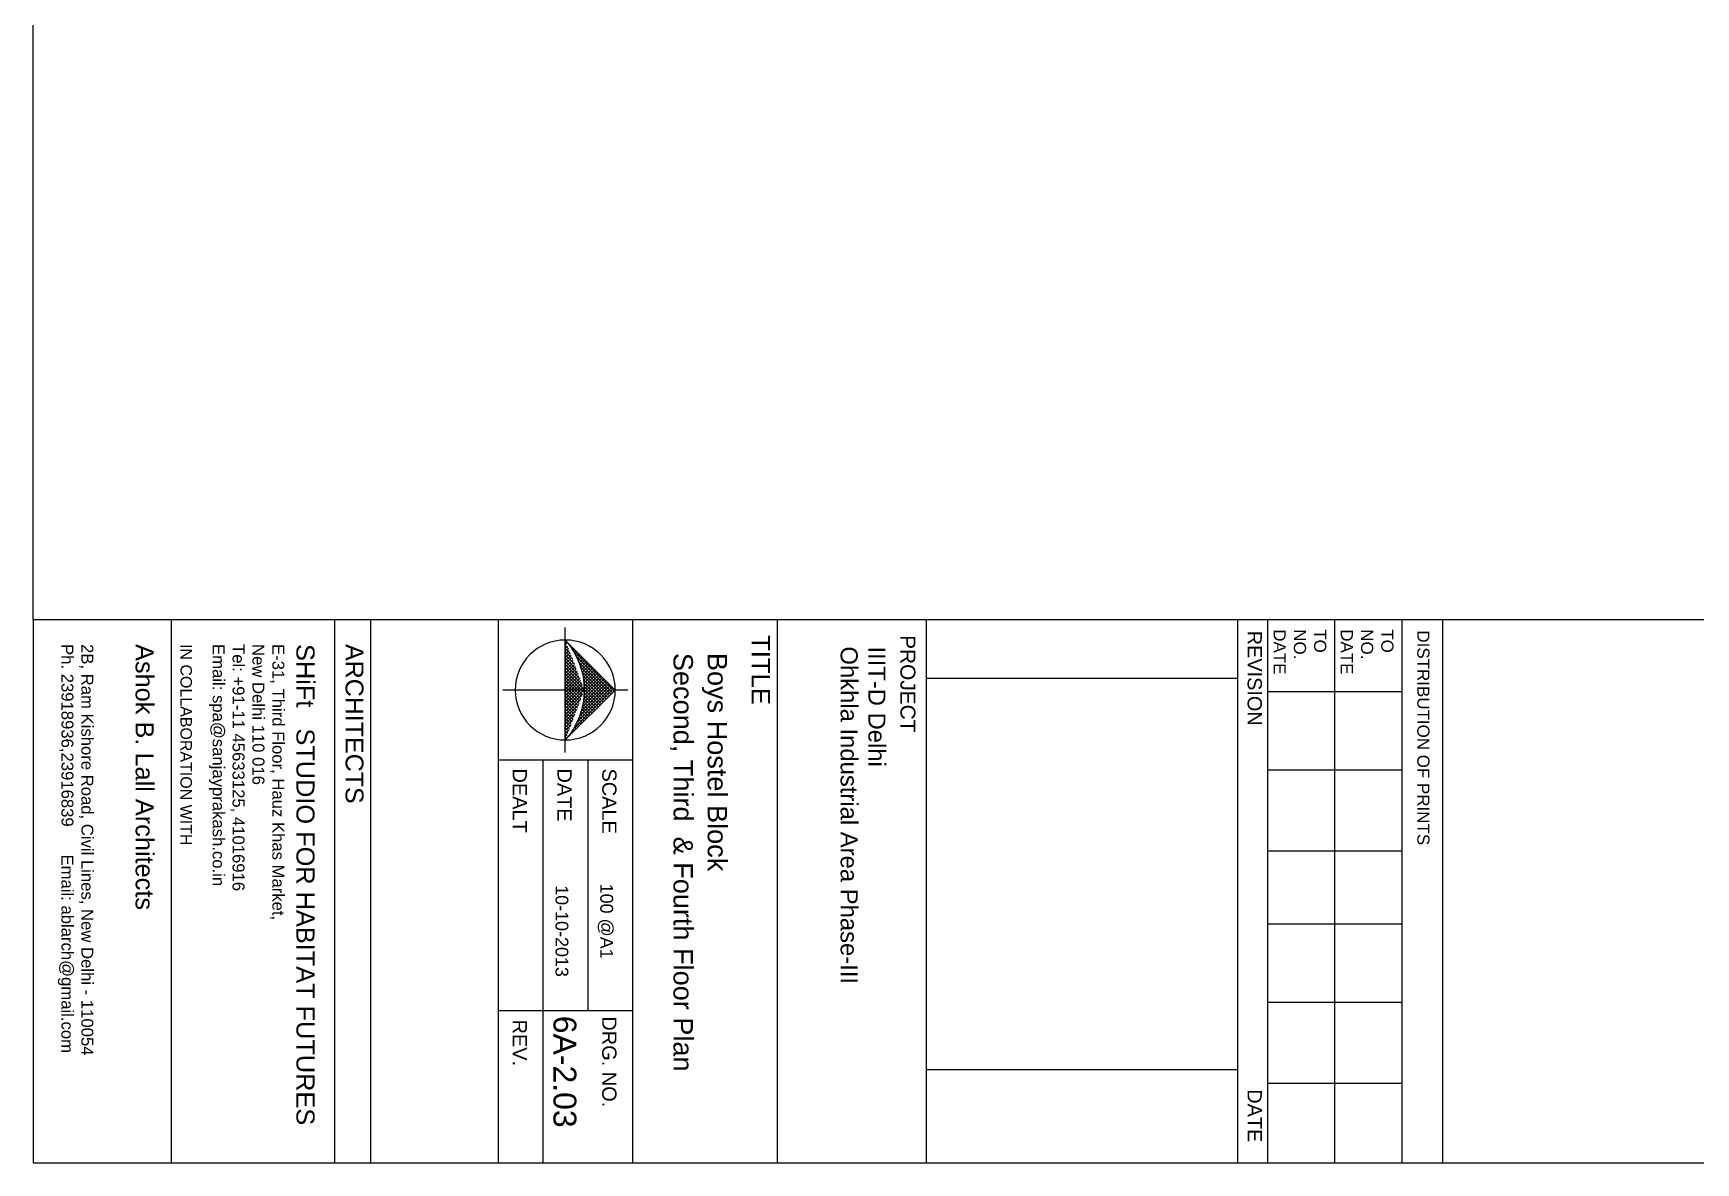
# Model space of a CAD drawing. Header units: millimetres. Extents: x -1127141 to 1597693, y -1835560 to -399335.
# Drawn here: x 1196540 to 1224415, y -561675 to -542725 of the extents above; entities that cross this region are included whole.
import ezdxf
from ezdxf.enums import TextEntityAlignment as Align

# ---------------------------------------------------------------- set-up
doc = ezdxf.new("R2010")
doc.units = ezdxf.units.MM
doc.header["$MEASUREMENT"] = 0
doc.layers.add('A-Wall Patt', color=8, linetype='Continuous')
doc.layers.add('Ann_TitleBlock 2', color=5, linetype='Continuous', lineweight=25)
doc.layers.add('Anno_Tittleblock', color=5, linetype='Continuous', lineweight=13)
doc.styles.get("Standard").update_dxf_attribs({"font": 'trebuc.ttf'})
doc.styles.add('TITLE', font='swissel.ttf', dxfattribs={"height": 4.3})

# ---------------------------------------------------------------- blocks, each defined once
blk = doc.blocks.new('IIITD WD A1- L Format Library')
at = {"layer": 'A-Wall Patt'}
h = blk.add_hatch(dxfattribs=at)
h.set_pattern_fill('ANSI37', color=256, scale=3.12893, angle=-90, style=0)
h.set_pattern_definition([(315, (787.2798, 94.2132), (0.276561, 0.276561), []), (45, (787.2798, 94.2132), (-0.276561, 0.276561), [])])
edge = h.paths.add_edge_path()
edge.add_ellipse((787.28, 75.6), major_axis=(0, -13.19), ratio=0.999632, start_angle=138.4541, end_angle=180, ccw=False)
edge.add_line((796.02, 85.47), (787.28, 94.21))
edge.add_line((787.28, 94.21), (778.54, 85.47))
edge.add_ellipse((787.28, 75.6), major_axis=(0, -13.19), ratio=0.999632, start_angle=180, end_angle=221.5459, ccw=False)
for p, q in [((870, -7.57), (870, 573.91)), ((775, 238.91), (870, 238.91)), ((775, 231.77), (870, 231.77)), ((787.59, 231.77), (787.59, 208.27)), ((801.33, 231.77), (801.33, 208.27)), ((815.48, 231.77), (815.48, 208.27)), ((828.23, 231.77), (828.23, 208.27)), ((841.98, 231.77), (841.98, 208.27)), ((856.12, 231.77), (856.12, 208.27)), ((775, 220.02), (870, 220.02)), ((775, 208.27), (870, 208.27)), ((775, 208.27), (840.13, 208.27)), ((775, 203.05), (870, 203.05)), ((785.25, 203.05), (785.25, 148.57)), ((853.73, 203.05), (853.73, 148.57)), ((775, 148.57), (870, 148.57)), ((775, 122.55), (870, 122.55)), ((775, 97.24), (870, 97.24)), ((775, 97.24), (870, 97.24)), ((787.28, 96.4), (787.28, 94.21)), ((799.51, 73.74), (799.51, 97.24)), ((843.37, 73.74), (843.37, 97.24)), ((787.28, 94.21), (778.54, 85.47)), ((796.02, 85.47), (787.28, 94.21)), ((787.28, 88.78), (787.28, 74.53)), ((799.51, 89.41), (843.37, 89.41)), ((798.21, 85.47), (776.35, 85.47)), ((799.51, 81.57), (843.37, 81.57)), ((843.37, 81.57), (870, 81.57)), ((775, 73.74), (846.02, 73.74)), ((775, 73.74), (870, 73.74)), ((775, 51.39), (870, 51.39)), ((775, 45.13), (870, 45.13)), ((775, 16.54), (870, 16.54)), ((775, -7.57), (870, -7.57))]:
    blk.add_line(p, q)
at = {"extrusion": (0, 0, -1)}
for centre, major_axis, start_param, end_param in [((787.28, 85.47), (0, -8.75), -1.570796, 4.712389), ((787.28, 75.6), (0, -13.19), 2.416481, 3.866705)]:
    blk.add_ellipse(centre, major_axis=major_axis, ratio=0.999632, start_param=start_param, end_param=end_param, dxfattribs=at)
at = {"layer": 'Anno_Tittleblock', "color": 5}
blk.add_lwpolyline([(0, -7.57), (775, -7.57), (775, 573.91), (0, 573.91)], close=True, dxfattribs=at)
at = {"style": 'TITLE'}
for s, height, p in [('PROJECT', 2.611, (777.68, 144.09)), ('TITLE', 3.207, (777.68, 118.06))]:
    blk.add_text(s, height=height, dxfattribs=at).set_placement(p)
at = {"attachment_point": 1}
for s, insert, char_height in [('{\\fSwis721 LtEx BT|b0|i0|c0|p34;DISTRIBUTION OF PRINTS}', (776.85, 236.6), 2.1241), ('{\\fSwis721 LtEx BT|b0|i0|c0|p34;TO\\PNO.\\PDATE}', (776.65, 230.3), 2.1241), ('{\\fSwis721 LtEx BT|b0|i0|c0|p34;TO\\PNO.\\PDATE}', (776.65, 218.56), 2.1241), ('{\\fSwis721 LtEx BT|b0|i0|c0|p34;REVISION}', (776.9, 207.29), 2.4923), ('{\\fSwis721 LtEx BT|b0|i0|c0|p34;DATE}', (857.14, 207.29), 2.4923), ('{\\fSwis721 LtEx BT|b0|i0|c0|p34;SCALE}', (801.02, 94.43), 2.4923), ('{\\fSwis721 LtEx BT|b0|i0|c0|p34;DRG. NO.}', (844.38, 94.43), 2.5), ('{\\fSwis721 LtEx BT|b0|i0|c0|p34;DATE}', (801.02, 86.6), 2.4923), ('{\\fSwis721 LtEx BT|b0|i0|c0|p34;DEALT}', (801.02, 78.77), 2.4923), ('{\\fSwis721 LtEx BT|b0|i0|c0|p34;REV.}', (844.95, 78.77), 2.4923), ('{\\fSwis721 LtEx BT|b0|i0|c0|p34;\\H1.5645x;ARCHITECTS\\H0.6392x;\\P\\H0.99998x;\\P\\H1.586x;SHiFt   STUDIO FOR HABITAT FUTURES\\P\\H0.65838x;E-31, Third Floor, Hauz Khas Market, \\PNew Delhi 110 016\\PTel: +91-11 45633125, 41016916\\PEmail: spa@sanjayprakash.co.in}', (779.24, 50.18), 2), ('{\\fSwis721 LtEx BT|b0|i0|c0|p34;IN COLLABORATION WITH\\P\\P\\H1.586x;Ashok B. Lall Architects\\P\\P\\H0.6584x;2B, Ram Kishore Road, Civil Lines, New Delhi - 110054\\PPh. 23918936,23916839      Email: ablarch@gmail.com}', (779.24, 20.18), 2)]:
    blk.add_mtext(s, dxfattribs=dict(at, insert=insert, char_height=char_height))
at = {"style": 'TITLE'}
for tag, p, height in [('PROJECT NAME 1', (779.17, 137.4), 2.98), ('PROJECT NAME 2', (779.17, 132.23), 2.98), ('PROJECT_NAME_3', (779.17, 127.37), 2.98), ('1:100@A1', (818.06, 91.92), 2.25), ('A-2.03', (844.81, 84.28), 4), ('03.04.11', (821.96, 84.64), 2.25), ('A', (858.85, 75.94), 3.66), ('AC', (827.5, 76.14), 2.25)]:
    blk.add_attdef(tag, p, '', height=height, dxfattribs=at)
for p in [(780.3, 113.01), (780.3, 106.37)]:
    blk.add_attdef('FIRST FLOOR PLAN', text='', height=3.39, dxfattribs=at).set_placement(p, align=Align.TOP_LEFT)

msp = doc.modelspace()

# ---------------------------------------------------------------- linework, layer by layer
at = {"layer": 'A-Wall Patt'}
msp.add_lwpolyline([(1252291.1, -478259.6), (1252291.1, -552566.2), (1196539.8, -552566.2), (1196539.8, -478259.6)], close=True, dxfattribs=at)

# ---------------------------------------------------------------- block references
at = {"layer": 'Ann_TitleBlock 2'}
ref = msp.add_blockref('IIITD WD A1- L Format Library', (1197265.2, -478259.6), dxfattribs=dict(at, xscale=95.87942333735619, yscale=95.87942333735619, zscale=95.87942333735619, rotation=269.9999999999998))
ref.add_attrib('FIRST FLOOR PLAN', 'Boys Hostel Block', dxfattribs={"layer": '0', "height": 325.408, "rotation": 270, "style": 'TITLE'}).set_placement((1208174.1, -553121.2), align=Align.TOP_LEFT)
ref.add_attrib('FIRST FLOOR PLAN', 'Second, Third  & Fourth Floor Plan', dxfattribs={"layer": '0', "height": 325.408, "rotation": 270, "style": 'TITLE'}).set_placement((1207600.6, -553121.2), align=Align.TOP_LEFT)
ref.add_attrib('A-2.03', '6A-2.03', (1205262.5, -559208.7), dxfattribs={"layer": '0', "height": 383.52, "rotation": 270, "style": 'TITLE'})
ref.add_attrib('06.05.04??', '10-10-2013', (1205296.6, -557018.3), dxfattribs={"layer": '0', "height": 215.27, "rotation": 270, "style": 'TITLE'})
ref.add_attrib('1:100@A1', '100 @A1', (1206046.8, -556992.1), dxfattribs={"layer": '0', "height": 215.27, "rotation": 270, "style": 'TITLE'})
ref.add_attrib('PROJECT NAME 2', 'IIIT-D Delhi', (1210543.2, -553012.3), dxfattribs={"layer": '0', "height": 286.077, "rotation": 270, "style": 'TITLE'})
ref.add_attrib('PROJECT_NAME_3', 'Ohkhla Industrial Area Phase-III', (1210077.5, -553012.3), dxfattribs={"layer": '0', "height": 286.077, "rotation": 270, "style": 'TITLE'})

doc.saveas('drawing.dxf')
